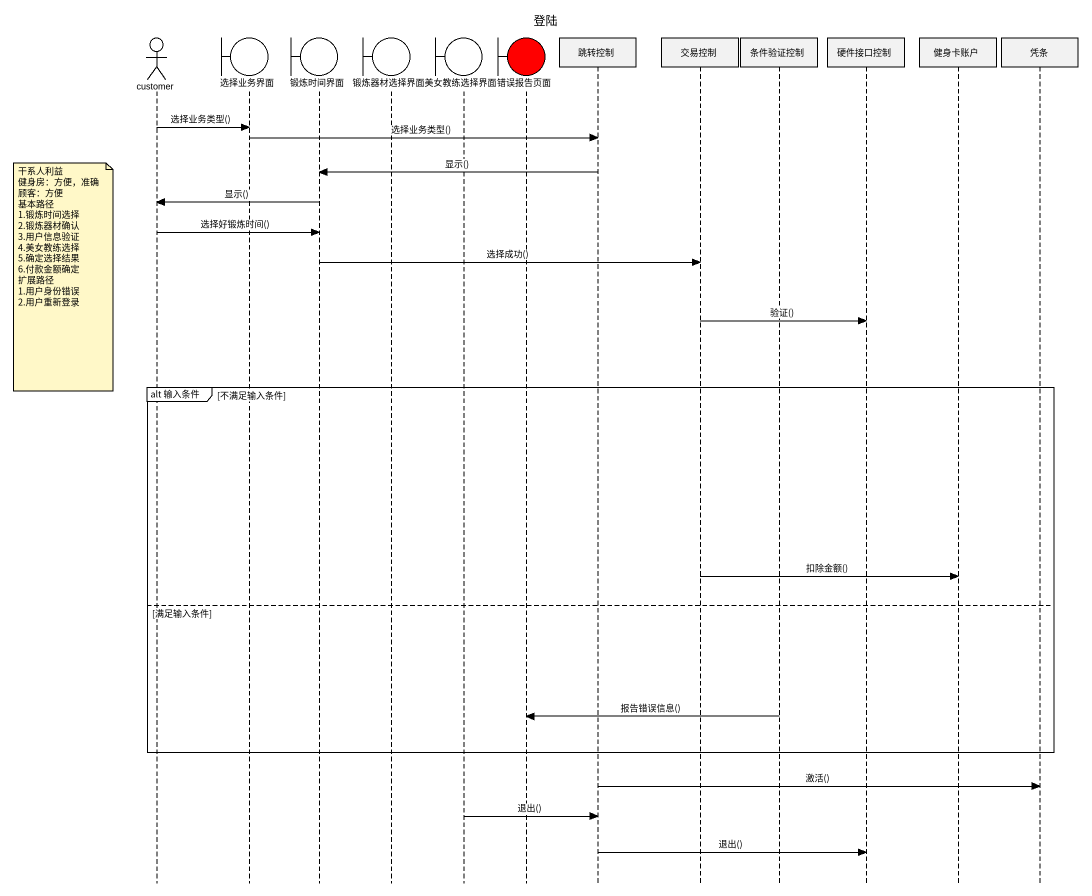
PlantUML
@startuml
title 登陆
hide footbox
actor customer
boundary 选择业务界面
boundary 锻炼时间界面
boundary 锻炼器材选择界面
boundary 美女教练选择界面
boundary 错误报告页面 #FF0000
participant 跳转控制
participant 交易控制
participant 条件验证控制
participant 硬件接口控制
participant 健身卡账户
participant 凭条

customer -> 选择业务界面 : 选择业务类型()
选择业务界面 -> 跳转控制 : 选择业务类型()
跳转控制 -> 锻炼时间界面 : 显示()
锻炼时间界面 -> customer : 显示()
customer -> 锻炼时间界面 : 选择好锻炼时间()
锻炼时间界面 -> 交易控制 : 选择成功()
note left of customer
  干系人利益
  健身房：方便，准确
  顾客：方便
  基本路径
  1.锻炼时间选择
  2.锻炼器材确认
  3.用户信息验证
  4.美女教练选择
  5.确定选择结果
  6.付款金额确定
  扩展路径
  1.用户身份错误
  2.用户重新登录
end note
交易控制 -> 硬件接口控制 : 验证()
group alt 输入条件 [不满足输入条件]
  交易控制 -> 健身卡账户 : 扣除金额()
else 满足输入条件
  条件验证控制 -> 错误报告页面 : 报告错误信息()
end
跳转控制 -> 凭条 : 激活()
美女教练选择界面 -> 跳转控制 : 退出()
跳转控制 -> 硬件接口控制 : 退出()
@enduml
